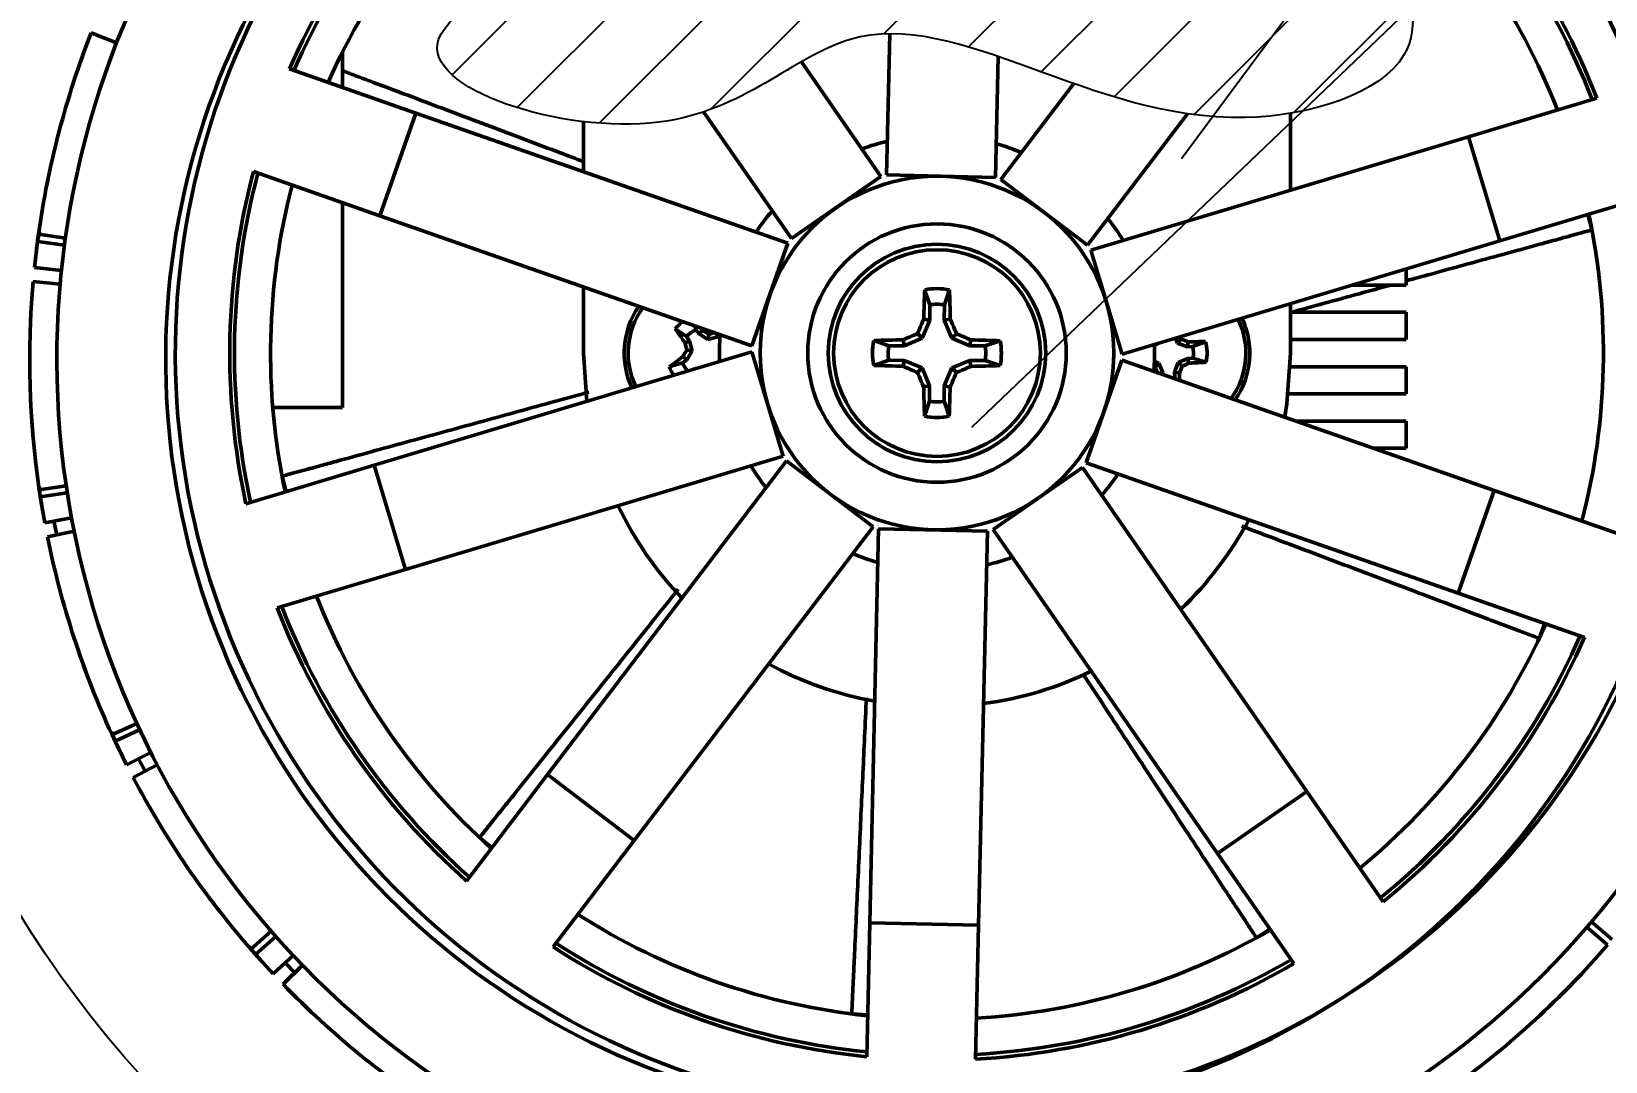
# Model space of a CAD drawing. Header units: inches. Extents: x -1846 to 3013, y 0 to 1997.
# Drawn here: x 2627.17 to 2656.1, y 474.05 to 492.98 of the extents above; entities that cross this region are included whole.
import ezdxf

# ---------------------------------------------------------------- set-up
doc = ezdxf.new("R2010")
doc.units = ezdxf.units.IN
doc.layers.add('Basic', color=7, linetype='Continuous', lineweight=50)
doc.layers.add('Thin', color=3, linetype='Continuous', lineweight=25)
doc.styles.get("Standard").update_dxf_attribs({"font": '', "height": 4})
doc.styles.get('Standard').set_extended_font_data('TCVN 7284', italic=True)
doc.dimstyles.new('TCVN 7284', dxfattribs={"dimscale": 2, "dimtxt": 4, "dimasz": 2.5, "dimexe": 1.25, "dimexo": 0.625, "dimtad": 1, "dimtoh": 1, "dimdec": 0, "dimlfac": 0.66, "dimtxsty": 'Standard', "dimcen": 2.5, "dimclrd": 7, "dimclre": 7, "dimclrt": 7, "dimadec": 0, "dimazin": 0, "dimtfac": 1, "dimtdec": 0, "dimtofl": 0, "dimtmove": 0, "dimatfit": 3, "dimfxl": 1, "dimlwd": 25, "dimlwe": 25, "dimarcsym": 0})

# ---------------------------------------------------------------- blocks, each defined once
blk = doc.blocks.new('*D9')
at = {"layer": 'Basic', "color": 7, "linetype": 'Continuous', "lineweight": 25, "transparency": 16777216}
for p, q in [((2670.062, 494.32), (2670.062, 447.908)), ((2535.062, 481.82), (2535.062, 447.908)), ((2540.062, 450.408), (2665.062, 450.408))]:
    blk.add_line(p, q, dxfattribs=at)
at = {"layer": 'Basic', "color": 7, "transparency": 16777216}
for points in [[(2540.062, 451.241), (2540.062, 449.575), (2535.062, 450.408)], [(2665.062, 451.241), (2665.062, 449.575), (2670.062, 450.408)]]:
    blk.add_solid(points, dxfattribs=at)
at = {"layer": 'Defpoints', "color": 0, "transparency": 16777216}
for p in [(2670.062, 495.57), (2535.062, 483.07), (2670.062, 450.408)]:
    blk.add_point(p, dxfattribs=at)
at = {"layer": 'Basic', "color": 7, "transparency": 16777216, "insert": (2602.562, 453.658), "char_height": 4, "attachment_point": 5}
blk.add_mtext('89', dxfattribs=at)
blk = doc.blocks.new('*D10')
at = {"layer": 'Defpoints', "color": 0, "transparency": 16777216}
for p in [(2660.236, 486.878), (2561.562, 480.145), (2660.236, 461.503)]:
    blk.add_point(p, dxfattribs=at)
at = {"layer": 'Thin', "color": 7, "linetype": 'Continuous', "lineweight": 25, "transparency": 16777216}
for p, q in [((2660.236, 485.628), (2660.236, 459.003)), ((2561.562, 478.895), (2561.562, 459.003)), ((2566.562, 461.503), (2655.236, 461.503))]:
    blk.add_line(p, q, dxfattribs=at)
at = {"layer": 'Thin', "color": 7, "transparency": 16777216}
for points in [[(2566.562, 462.336), (2566.562, 460.669), (2561.562, 461.503)], [(2655.236, 462.336), (2655.236, 460.669), (2660.236, 461.503)]]:
    blk.add_solid(points, dxfattribs=at)
at = {"layer": 'Thin', "color": 7, "transparency": 16777216, "insert": (2610.899, 464.753), "char_height": 4, "attachment_point": 5}
blk.add_mtext('65', dxfattribs=at)

msp = doc.modelspace()

# ---------------------------------------------------------------- hatches: boundary and pattern name
at = {"layer": 'Thin'}
h = msp.add_hatch(dxfattribs=at)
h.set_pattern_fill('ANSI31', color=256, scale=0.4)
h.set_pattern_definition([(45, (2467.9066, 185.1002), (-0.8980256, 0.8980256), [])])
edge = h.paths.add_edge_path()
edge.add_spline(control_points=[(2641.319, 492.424), (2641.621, 492.597), (2642.142, 492.865), (2642.695, 492.937), (2642.943, 492.939)], knot_values=[18.870424, 18.870424, 18.870424, 18.870424, 19.991104, 20.871661, 20.871661, 20.871661, 20.871661], degree=3, periodic=0)
edge.add_spline(control_points=[(2642.943, 492.939), (2643.569, 492.945), (2644.233, 492.763), (2644.935, 492.522)], knot_values=[20.871661, 20.871661, 20.871661, 20.871661, 23.084852, 23.084852, 23.084852, 23.084852], degree=3, periodic=0)
edge.add_spline(control_points=[(2644.935, 492.522), (2645.383, 492.368), (2645.847, 492.191), (2646.326, 492.023)], knot_values=[23.084852, 23.084852, 23.084852, 23.084852, 24.497908, 24.497908, 24.497908, 24.497908], degree=3, periodic=0)
edge.add_spline(control_points=[(2646.326, 492.023), (2646.993, 491.789), (2647.69, 491.574), (2648.418, 491.468)], knot_values=[24.497908, 24.497908, 24.497908, 24.497908, 26.461089, 26.461089, 26.461089, 26.461089], degree=3, periodic=0)
edge.add_spline(control_points=[(2648.418, 491.468), (2648.763, 491.418), (2649.389, 491.372), (2650.036, 491.433), (2650.312, 491.479)], knot_values=[26.461089, 26.461089, 26.461089, 26.461089, 27.39269, 28.113804, 28.113804, 28.113804, 28.113804], degree=3, periodic=0)
edge.add_spline(control_points=[(2650.312, 491.479), (2651.233, 491.633), (2653.216, 492.509), (2652.306, 494.363), (2651.919, 495.57)], knot_values=[28.113804, 28.113804, 28.113804, 28.113804, 30.529359, 33.818988, 33.818988, 33.818988, 33.818988], degree=3, periodic=0)
edge.add_line((2651.919, 495.57), (2650.312, 495.57))
edge.add_line((2650.312, 495.57), (2650.312, 496.32))
edge.add_line((2650.312, 496.32), (2649.812, 496.32))
edge.add_line((2649.812, 496.32), (2649.812, 496.07))
edge.add_line((2649.812, 496.07), (2649.087, 496.07))
edge.add_arc((2649.087, 495.845), 0.225, 0, 90, ccw=False)
edge.add_line((2649.312, 495.845), (2649.312, 495.54))
edge.add_arc((2649.087, 495.54), 0.225, -47.5073, 0, ccw=False)
edge.add_arc((2647.812, 496.932), 2.112, 289.825, 312.4927, ccw=False)
edge.add_line((2648.528, 494.945), (2648.503, 494.945))
edge.add_arc((2647.812, 496.948), 2.119, 280.1662, 289.027, ccw=False)
edge.add_arc((2647.937, 496.636), 1.791, 273.964, 277.9842, ccw=False)
edge.add_arc((2648.119, 495.2), 0.355, 251.7311, 260.5485, ccw=False)
edge.add_line((2648.008, 494.862), (2648.001, 494.945))
edge.add_line((2648.001, 494.945), (2647.623, 494.945))
edge.add_line((2647.623, 494.945), (2647.615, 494.862))
edge.add_arc((2647.504, 495.2), 0.355, 279.4515, 288.2689, ccw=False)
edge.add_arc((2647.686, 496.636), 1.791, 262.0158, 266.036, ccw=False)
edge.add_arc((2647.811, 496.948), 2.119, 250.973, 259.8338, ccw=False)
edge.add_line((2647.121, 494.945), (2647.095, 494.945))
edge.add_arc((2647.812, 496.932), 2.112, 227.5073, 250.175, ccw=False)
edge.add_arc((2646.537, 495.54), 0.225, 180, 227.5073, ccw=False)
edge.add_line((2646.312, 495.54), (2646.312, 495.845))
edge.add_arc((2646.537, 495.845), 0.225, 90, 180, ccw=False)
edge.add_line((2646.537, 496.07), (2645.812, 496.07))
edge.add_line((2645.812, 496.07), (2645.812, 496.32))
edge.add_line((2645.812, 496.32), (2645.02, 496.32))
edge.add_line((2645.02, 496.32), (2641.812, 496.32))
edge.add_line((2641.812, 496.32), (2641.812, 496.07))
edge.add_line((2641.812, 496.07), (2641.087, 496.07))
edge.add_arc((2641.087, 495.845), 0.225, 0, 90, ccw=False)
edge.add_line((2641.312, 495.845), (2641.312, 495.54))
edge.add_arc((2641.087, 495.54), 0.225, -47.5073, 0, ccw=False)
edge.add_arc((2639.812, 496.932), 2.112, 289.825, 312.4927, ccw=False)
edge.add_line((2640.528, 494.945), (2640.503, 494.945))
edge.add_arc((2639.812, 496.948), 2.119, 280.1662, 289.027, ccw=False)
edge.add_arc((2639.937, 496.636), 1.791, 273.964, 277.9842, ccw=False)
edge.add_arc((2640.119, 495.2), 0.355, 251.7311, 260.5485, ccw=False)
edge.add_line((2640.008, 494.862), (2640.001, 494.945))
edge.add_line((2640.001, 494.945), (2639.623, 494.945))
edge.add_line((2639.623, 494.945), (2639.615, 494.862))
edge.add_arc((2639.504, 495.2), 0.355, 279.4515, 288.2689, ccw=False)
edge.add_arc((2639.686, 496.636), 1.791, 262.0158, 266.036, ccw=False)
edge.add_arc((2639.811, 496.948), 2.119, 250.973, 259.8338, ccw=False)
edge.add_line((2639.121, 494.945), (2639.095, 494.945))
edge.add_arc((2639.812, 496.932), 2.112, 227.5073, 250.175, ccw=False)
edge.add_arc((2638.537, 495.54), 0.225, 180, 227.5073, ccw=False)
edge.add_line((2638.312, 495.54), (2638.312, 495.845))
edge.add_arc((2638.537, 495.845), 0.225, 90, 180, ccw=False)
edge.add_line((2638.537, 496.07), (2637.812, 496.07))
edge.add_line((2637.812, 496.07), (2637.812, 496.32))
edge.add_line((2637.812, 496.32), (2637.312, 496.32))
edge.add_line((2637.312, 496.32), (2637.312, 495.57))
edge.add_line((2637.312, 495.57), (2636.638, 495.57))
edge.add_spline(control_points=[(2636.638, 495.57), (2636.694, 495.262), (2636.593, 494.212), (2633.274, 492.656), (2635.84, 491.501), (2637.312, 491.325)], knot_values=[8.188347, 8.188347, 8.188347, 8.188347, 9.215142, 11.837671, 15.104655, 15.104655, 15.104655, 15.104655], degree=3, periodic=0)
edge.add_spline(control_points=[(2637.312, 491.325), (2637.786, 491.269), (2638.596, 491.255), (2639.267, 491.419), (2639.523, 491.505)], knot_values=[15.104655, 15.104655, 15.104655, 15.104655, 16.156613, 16.884742, 16.884742, 16.884742, 16.884742], degree=3, periodic=0)
edge.add_spline(control_points=[(2639.523, 491.505), (2640.222, 491.74), (2640.785, 492.118), (2641.319, 492.424)], knot_values=[16.884742, 16.884742, 16.884742, 16.884742, 18.870424, 18.870424, 18.870424, 18.870424], degree=3, periodic=0)

# ---------------------------------------------------------------- linework, layer by layer
at = {"layer": 'Basic'}
for p, q in [((2628.73, 492.774), (2628.264, 492.956)), ((2642.943, 492.939), (2642.885, 490.344)), ((2632.882, 492.603), (2632.882, 491.954)), ((2644.935, 492.522), (2644.885, 490.299)), ((2631.908, 492.295), (2634.231, 491.482)), ((2641.319, 492.424), (2642.781, 490.313)), ((2646.326, 492.023), (2644.987, 490.263)), ((2655.938, 491.754), (2653.581, 491.047)), ((2634.231, 491.482), (2633.571, 489.594)), ((2634.231, 491.482), (2641.072, 489.088)), ((2637.312, 490.404), (2637.312, 491.325)), ((2639.523, 491.505), (2641.137, 489.174)), ((2648.418, 491.468), (2646.578, 489.052)), ((2650.312, 490.065), (2650.312, 491.479)), ((2653.581, 491.047), (2646.64, 488.963)), ((2654.156, 489.131), (2653.581, 491.047)), ((2631.247, 490.408), (2633.571, 489.594)), ((2642.781, 490.313), (2641.137, 489.174)), ((2644.885, 490.299), (2642.885, 490.344)), ((2646.578, 489.052), (2644.987, 490.263)), ((2656.513, 489.839), (2654.156, 489.131)), ((2632.882, 489.835), (2632.882, 486.07)), ((2633.571, 489.594), (2640.411, 487.2)), ((2655.773, 489.617), (2655.851, 489.334)), ((2627.277, 489.12), (2627.317, 489.304)), ((2627.221, 488.641), (2627.277, 489.12)), ((2627.773, 489.054), (2627.277, 489.12)), ((2627.791, 489.183), (2627.295, 489.253)), ((2641.072, 489.088), (2640.411, 487.2)), ((2654.156, 489.131), (2647.215, 487.047)), ((2647.215, 487.047), (2646.64, 488.963)), ((2627.718, 488.59), (2627.221, 488.641)), ((2652.437, 488.615), (2652.437, 488.32)), ((2627.695, 488.339), (2627.197, 488.383)), ((2637.312, 487.07), (2637.312, 488.285)), ((2643.678, 487.957), (2643.585, 488.232)), ((2643.948, 487.956), (2644.042, 488.231)), ((2651.453, 488.32), (2652.437, 488.32)), ((2643.678, 487.957), (2643.678, 487.672)), ((2643.947, 487.672), (2643.948, 487.956)), ((2650.312, 487.07), (2650.312, 487.977)), ((2652.437, 487.82), (2650.312, 487.82)), ((2652.437, 487.82), (2652.437, 487.32)), ((2639.381, 487.499), (2639.359, 487.568)), ((2643.678, 487.672), (2643.541, 487.342)), ((2643.678, 487.672), (2643.569, 487.694)), ((2643.947, 487.672), (2644.056, 487.693)), ((2644.084, 487.341), (2643.947, 487.672)), ((2639.208, 487.372), (2639.001, 487.516)), ((2639.265, 487.295), (2639.182, 487.256)), ((2639.208, 487.372), (2639.265, 487.295)), ((2639.265, 487.295), (2639.31, 487.109)), ((2639.438, 487.421), (2639.381, 487.499)), ((2639.438, 487.421), (2639.499, 487.488)), ((2639.601, 487.321), (2639.438, 487.421)), ((2639.601, 487.321), (2639.616, 487.418)), ((2639.786, 487.366), (2639.601, 487.321)), ((2639.786, 487.366), (2639.757, 487.429)), ((2639.825, 487.395), (2639.786, 487.366)), ((2642.925, 487.206), (2642.65, 487.3)), ((2643.21, 487.206), (2643.188, 487.314)), ((2643.541, 487.342), (2643.21, 487.206)), ((2643.541, 487.342), (2643.455, 487.427)), ((2644.084, 487.341), (2644.169, 487.426)), ((2644.414, 487.203), (2644.084, 487.341)), ((2644.414, 487.203), (2644.436, 487.312)), ((2644.699, 487.203), (2644.974, 487.296)), ((2647.876, 487.244), (2647.809, 487.214)), ((2647.876, 487.244), (2647.875, 487.246)), ((2647.877, 487.246), (2647.876, 487.244)), ((2648.236, 487.255), (2648.197, 487.342)), ((2648.236, 487.255), (2648.303, 487.326)), ((2648.415, 487.187), (2648.236, 487.255)), ((2648.415, 487.187), (2648.43, 487.277)), ((2648.511, 487.19), (2648.747, 487.279)), ((2650.312, 487.32), (2652.437, 487.32)), ((2633.468, 485.008), (2640.409, 487.092)), ((2637.312, 487.07), (2637.373, 486.181)), ((2639.211, 486.946), (2639.133, 486.889)), ((2639.211, 486.946), (2639.144, 487.008)), ((2639.31, 487.109), (2639.211, 486.946)), ((2639.31, 487.109), (2639.213, 487.124)), ((2640.409, 487.092), (2640.984, 485.177)), ((2643.21, 487.206), (2642.925, 487.206)), ((2644.699, 487.203), (2644.414, 487.203)), ((2648.247, 486.895), (2648.421, 486.973)), ((2648.511, 487.19), (2648.415, 487.187)), ((2648.421, 486.973), (2648.517, 486.976)), ((2648.421, 486.973), (2648.442, 486.885)), ((2648.517, 486.976), (2648.758, 486.901)), ((2639.133, 486.889), (2638.892, 486.815)), ((2639.331, 486.769), (2639.337, 486.773)), ((2639.337, 486.773), (2639.382, 486.784)), ((2639.337, 486.773), (2639.338, 486.771)), ((2642.925, 486.937), (2642.649, 486.843)), ((2642.925, 486.937), (2643.209, 486.936)), ((2643.209, 486.936), (2643.188, 486.828)), ((2643.209, 486.936), (2643.54, 486.799)), ((2643.54, 486.799), (2643.454, 486.713)), ((2643.54, 486.799), (2643.676, 486.468)), ((2643.945, 486.467), (2644.083, 486.798)), ((2644.083, 486.798), (2644.413, 486.934)), ((2644.083, 486.798), (2644.168, 486.712)), ((2644.413, 486.934), (2644.435, 486.825)), ((2644.413, 486.934), (2644.698, 486.933)), ((2644.698, 486.933), (2644.973, 486.839)), ((2646.552, 485.051), (2647.212, 486.939)), ((2654.053, 484.545), (2647.212, 486.939)), ((2647.809, 486.914), (2647.887, 486.884)), ((2647.887, 486.884), (2647.82, 486.813)), ((2647.887, 486.884), (2647.965, 486.71)), ((2647.965, 486.71), (2647.906, 486.696)), ((2647.965, 486.71), (2647.966, 486.675)), ((2648.179, 486.717), (2648.247, 486.895)), ((2648.179, 486.717), (2648.269, 486.702)), ((2648.182, 486.62), (2648.179, 486.717)), ((2648.247, 486.895), (2648.318, 486.828)), ((2652.437, 486.82), (2650.307, 486.82)), ((2652.437, 486.82), (2652.437, 486.32)), ((2643.676, 486.468), (2643.567, 486.447)), ((2643.676, 486.468), (2643.675, 486.183)), ((2643.945, 486.467), (2644.054, 486.446)), ((2643.945, 486.183), (2643.945, 486.467)), ((2648.182, 486.62), (2648.191, 486.596)), ((2643.675, 486.183), (2643.581, 485.908)), ((2643.945, 486.183), (2644.038, 485.908)), ((2650.268, 486.32), (2652.437, 486.32)), ((2631.603, 486.07), (2632.882, 486.07)), ((2652.437, 485.82), (2650.41, 485.82)), ((2652.437, 485.82), (2652.437, 485.32)), ((2651.839, 485.32), (2652.437, 485.32)), ((2631.11, 484.301), (2633.468, 485.008)), ((2633.468, 485.008), (2634.043, 483.093)), ((2634.043, 483.093), (2640.984, 485.177)), ((2636.655, 479.322), (2641.045, 485.088)), ((2641.045, 485.088), (2642.637, 483.876)), ((2644.842, 483.826), (2646.486, 484.965)), ((2650.613, 479.008), (2646.486, 484.965)), ((2653.392, 482.657), (2646.552, 485.051)), ((2631.85, 484.523), (2631.773, 484.806)), ((2627.805, 484.629), (2627.31, 484.556)), ((2627.33, 484.424), (2627.316, 484.612)), ((2627.824, 484.501), (2627.33, 484.424)), ((2627.411, 483.949), (2627.33, 484.424)), ((2653.392, 482.657), (2654.053, 484.545)), ((2656.376, 483.732), (2654.053, 484.545)), ((2627.903, 484.04), (2627.411, 483.949)), ((2627.95, 483.793), (2627.46, 483.694)), ((2627.581, 483.98), (2627.634, 483.729)), ((2638.246, 478.11), (2642.637, 483.876)), ((2642.576, 476.595), (2642.739, 483.84)), ((2642.739, 483.84), (2644.738, 483.795)), ((2644.575, 476.55), (2644.738, 483.795)), ((2648.969, 477.869), (2644.842, 483.826)), ((2631.685, 482.385), (2634.043, 483.093)), ((2655.715, 481.844), (2653.392, 482.657)), ((2654.986, 482.1), (2654.882, 481.825)), ((2628.172, 481.198), (2628.121, 481.336)), ((2628.704, 479.933), (2628.638, 480.109)), ((2629.101, 480.263), (2628.647, 480.054)), ((2629.156, 480.146), (2628.704, 479.933)), ((2628.915, 479.5), (2628.704, 479.933)), ((2629.361, 479.726), (2628.915, 479.5)), ((2629.477, 479.502), (2629.034, 479.269)), ((2629.135, 479.611), (2629.256, 479.385)), ((2635.163, 477.364), (2636.655, 479.322)), ((2636.655, 479.322), (2638.246, 478.11)), ((2648.969, 477.869), (2650.613, 479.008)), ((2652.014, 476.984), (2650.613, 479.008)), ((2635.632, 477.978), (2635.403, 478.162)), ((2636.755, 476.152), (2638.246, 478.11)), ((2650.37, 475.845), (2648.969, 477.869)), ((2630.42, 477.075), (2630.333, 477.193)), ((2642.52, 474.134), (2642.576, 476.595)), ((2642.576, 476.595), (2644.575, 476.55)), ((2644.52, 474.089), (2644.575, 476.55)), ((2655.844, 476.614), (2656.225, 476.291)), ((2631.576, 476.44), (2631.199, 476.111)), ((2631.661, 476.342), (2631.287, 476.011)), ((2649.93, 476.481), (2649.685, 476.32)), ((2655.759, 476.516), (2656.138, 476.189)), ((2631.287, 476.011), (2631.174, 476.161)), ((2631.612, 475.655), (2631.287, 476.011)), ((2631.976, 475.997), (2631.612, 475.655)), ((2632.15, 475.815), (2631.791, 475.467)), ((2631.831, 475.861), (2632.009, 475.678)), ((2642.538, 474.907), (2642.244, 474.92))]:
    msp.add_line(p, q, dxfattribs=at)
at = {"layer": 'Basic', "flags": 128}
for points in [[(2639.499, 487.488), (2639.475, 487.52), (2639.467, 487.531)], [(2650.204, 485.892), (2650.245, 486.145), (2650.312, 487.07)], [(2648.146, 486.612), (2648.156, 486.614), (2648.182, 486.62)]]:
    msp.add_lwpolyline(points, dxfattribs=at)
at = {"layer": 'Basic'}
for radius in [3.25, 2.375, 2, 1.9]:
    msp.add_circle((2643.812, 487.07), radius, dxfattribs=at)
for centre, radius, start, end in [((2643.635, 486.956), 16, 122.9063, 57.4876), ((2643.812, 487.07), 14, 127.6576, 55.6347), ((2643.635, 486.956), 14, 126.7891, 54.9541), ((2643.812, 487.07), 13, 129.1225, 156.2991), ((2643.812, 487.07), 12.913, 129.1525, 156.2691), ((2643.812, 487.07), 12.25, 129.3932, 156.0284), ((2643.812, 487.07), 12.913, 21.1525, 48.2691), ((2643.812, 487.07), 13, 21.1225, 48.2991), ((2643.812, 487.07), 12.25, 21.3932, 48.0284), ((2643.635, 486.956), 16.5, 158.6745, 171.9972), ((2643.812, 487.07), 4, 103.1883, 110.2333), ((2643.812, 487.07), 4, 67.1883, 74.2333), ((2643.812, 487.07), 13, 165.1225, 192.2991), ((2643.812, 487.07), 12.913, 165.1525, 192.2691), ((2643.812, 487.07), 12.25, 165.3932, 192.0284), ((2643.812, 487.07), 4, 139.1883, 146.2333), ((2643.812, 487.07), 12.25, 345.3932, 12.0284), ((2643.812, 487.07), 4, 31.1883, 38.2333), ((2643.635, 486.956), 16.5, 171.9972, 173.0206), ((2643.635, 486.956), 16.5, 175.0382, 188.3609), ((2673.015, 487.097), 29.451, 177.7914, 178.8386), ((2643.812, 487.07), 1.184, 78.7726, 101.0221), ((2614.609, 487.202), 29.451, 0.9561, 2.0032), ((2639.562, 487.07), 1.5, 145.089, 205.2238), ((2639.562, 487.07), 1.427, 144.2676, 205.6628), ((2643.812, 487.07), 0.897, 81.2583, 98.5364), ((2639.562, 487.07), 0.716, 126.3924, 141.4404), ((2674.113, 474.459), 33.288, 156.5731, 157.0721), ((2613.465, 474.568), 33.288, 22.7226, 23.2216), ((2648.062, 487.07), 1.427, 324.2676, 25.6628), ((2648.062, 487.07), 1.5, 325.089, 25.2238), ((2657.089, 499.911), 21.927, 214.4217, 215.2498), ((2662.414, 492.618), 23.843, 192.9949, 193.3211), ((2639.562, 487.07), 0.465, 112.8409, 139.441), ((2627.322, 466.989), 23.843, 58.9607, 59.287), ((2645.109, 464.217), 23.843, 102.9949, 103.3211), ((2643.812, 487.07), 4, 175.1883, 182.2333), ((2643.812, 487.07), 1.184, 168.7726, 191.0221), ((2643.68, 457.867), 29.451, 90.9561, 92.0032), ((2656.313, 456.723), 33.288, 112.7226, 113.2216), ((2631.201, 456.768), 33.288, 66.5731, 67.0721), ((2643.839, 457.867), 29.451, 87.7914, 88.8386), ((2643.812, 487.07), 1.184, 348.7726, 11.0221), ((2626.49, 477.371), 23.978, 24.5323, 24.6427), ((2639.717, 465.083), 23.843, 68.566, 68.8923), ((2648.744, 465.353), 21.927, 89.9929, 90.8209), ((2648.062, 487.07), 0.716, 346.4126, 17.0116), ((2652.349, 469.503), 21.927, 127.0321, 127.8601), ((2659.642, 474.83), 23.843, 148.9607, 149.287), ((2643.812, 487.07), 0.897, 171.2583, 188.5364), ((2643.812, 487.07), 0.897, 351.2583, 8.5364), ((2643.812, 487.07), 4, 355.1883, 2.2333), ((2648.062, 487.07), 0.465, 348.412, 15.0121), ((2639.562, 487.07), 0.716, 200.8414, 214.7658), ((2639.562, 487.07), 0.465, 202.8409, 225.2144), ((2643.784, 516.273), 29.451, 267.7914, 268.8386), ((2656.422, 517.371), 33.288, 246.5731, 247.0721), ((2674.158, 499.572), 33.288, 202.7226, 203.2216), ((2613.51, 499.68), 33.288, 336.5731, 337.0721), ((2631.31, 517.416), 33.288, 292.7226, 293.2216), ((2643.943, 516.273), 29.451, 270.9561, 272.0032), ((2669.51, 496.713), 23.843, 204.5319, 204.8581), ((2626.075, 495.414), 23.843, 338.566, 338.8923), ((2625.628, 486.38), 22.643, 0.4784, 0.8146), ((2638.419, 508.518), 23.843, 294.5319, 294.8581), ((2647.446, 508.789), 21.927, 272.6032, 273.4313), ((2673.015, 486.938), 29.451, 180.9561, 182.0032), ((2614.608, 487.043), 29.451, 357.7914, 358.8386), ((2643.812, 487.07), 0.897, 261.2583, 278.5364), ((2643.812, 487.07), 1.184, 258.7726, 281.0221), ((2643.812, 487.07), 4, 211.1883, 218.2333), ((2643.812, 487.07), 4, 319.1883, 326.2333), ((2643.635, 486.956), 16.5, 188.3609, 189.3843), ((2643.812, 487.07), 6.5, 205.5607, 223.8609), ((2643.812, 487.07), 6.5, 313.5607, 331.8609), ((2643.635, 486.956), 16.5, 191.4018, 204.7245), ((2643.812, 487.07), 4, 247.1883, 254.2333), ((2643.812, 487.07), 4, 283.1883, 290.2333), ((2643.812, 487.07), 13, 201.1225, 228.2991), ((2643.812, 487.07), 12.913, 201.1525, 228.2691), ((2643.812, 487.07), 12.25, 201.3932, 228.0284), ((2643.812, 487.07), 12.25, 309.3932, 336.0284), ((2643.812, 487.07), 12.913, 309.1525, 336.2691), ((2643.812, 487.07), 13, 309.1225, 336.2991), ((2643.812, 487.07), 6.5, 241.5607, 259.8609), ((2643.812, 487.07), 6.5, 277.5607, 295.8609), ((2643.635, 486.956), 16.5, 204.7245, 205.7479), ((2643.635, 486.956), 16.5, 207.7654, 221.0881), ((2643.812, 487.07), 12.25, 237.3932, 264.0284), ((2643.812, 487.07), 12.25, 273.3932, 300.0284), ((2643.635, 486.956), 16.5, 221.0881, 222.1115), ((2643.812, 487.07), 13, 237.1225, 264.2991), ((2643.812, 487.07), 12.913, 237.1525, 264.2691), ((2643.635, 486.956), 16.5, 305.9473, 319.2699), ((2643.812, 487.07), 13, 273.1225, 300.2991), ((2643.812, 487.07), 12.913, 273.1525, 300.2691), ((2643.635, 486.956), 16.5, 224.1291, 237.4518)]:
    msp.add_arc(centre, radius, start, end, dxfattribs=at)
for points, knots in [([(2632.882, 492.261), (2632.885, 492.261), (2632.898, 492.256), (2632.928, 492.244), (2632.974, 492.227), (2633.023, 492.208), (2633.069, 492.191), (2633.168, 492.154), (2633.284, 492.11), (2633.451, 492.047), (2633.776, 491.924), (2634.294, 491.729), (2634.956, 491.479), (2635.609, 491.233), (2636.252, 490.99), (2636.821, 490.776), (2637.171, 490.644), (2637.312, 490.591)], [0, 0, 0, 0, 0.002147, 0.012582, 0.022381, 0.031471, 0.041162, 0.052138, 0.104696, 0.162906, 0.242736, 0.38817, 0.51771, 0.650473, 0.782327, 0.912601, 1, 1, 1, 1]), ([(2627.437, 490.102), (2627.439, 490.109), (2627.441, 490.123), (2627.464, 490.238), (2627.489, 490.359), (2627.51, 490.453), (2627.514, 490.472)], [0, 0, 0, 0, 0.304092, 0.60952, 0.917222, 1, 1, 1, 1]), ([(2655.851, 489.334), (2655.82, 489.325), (2655.78, 489.314), (2655.703, 489.293), (2655.659, 489.281), (2655.611, 489.268), (2655.56, 489.254), (2655.513, 489.241), (2655.411, 489.213), (2655.292, 489.18), (2655.119, 489.133), (2654.784, 489.041), (2654.25, 488.895), (2653.568, 488.708), (2652.964, 488.542), (2652.589, 488.439), (2652.437, 488.398)], [0, 0, 0, 0, 0.061295, 0.077572, 0.090595, 0.102824, 0.114169, 0.126264, 0.139962, 0.205555, 0.278202, 0.37783, 0.559334, 0.721002, 0.886693, 1, 1, 1, 1]), ([(2652.153, 488.32), (2651.96, 488.267), (2651.551, 488.155), (2650.931, 487.985), (2650.517, 487.871), (2650.312, 487.815)], [0, 0, 0, 0, 0.309573, 0.657454, 1, 1, 1, 1]), ([(2631.773, 484.806), (2631.804, 484.814), (2631.843, 484.825), (2631.92, 484.846), (2631.965, 484.859), (2632.013, 484.872), (2632.063, 484.886), (2632.111, 484.899), (2632.212, 484.926), (2632.332, 484.959), (2632.504, 485.007), (2632.839, 485.098), (2633.373, 485.245), (2634.055, 485.432), (2634.729, 485.616), (2635.392, 485.798), (2636.047, 485.978), (2636.727, 486.164), (2637.175, 486.287), (2637.413, 486.352)], [0, 0, 0, 0, 0.039286, 0.049718, 0.058065, 0.065903, 0.073174, 0.080926, 0.089705, 0.131745, 0.178307, 0.242162, 0.358492, 0.46211, 0.568305, 0.673773, 0.777977, 0.881417, 1, 1, 1, 1]), ([(2627.207, 485.411), (2627.206, 485.418), (2627.205, 485.432), (2627.195, 485.549), (2627.184, 485.672), (2627.178, 485.768), (2627.176, 485.788)], [0, 0, 0, 0, 0.304092, 0.60952, 0.917222, 1, 1, 1, 1]), ([(2654.882, 481.825), (2654.852, 481.836), (2654.814, 481.851), (2654.739, 481.879), (2654.696, 481.895), (2654.649, 481.913), (2654.6, 481.931), (2654.554, 481.949), (2654.456, 481.986), (2654.34, 482.029), (2654.172, 482.093), (2653.847, 482.215), (2653.329, 482.411), (2652.667, 482.66), (2652.014, 482.907), (2651.371, 483.149), (2650.735, 483.389), (2650.077, 483.637), (2649.645, 483.8), (2649.415, 483.887)], [0, 0, 0, 0, 0.039322, 0.049764, 0.058119, 0.065964, 0.073242, 0.081001, 0.089789, 0.131868, 0.178473, 0.242387, 0.358826, 0.46254, 0.568834, 0.674401, 0.778702, 0.882238, 1, 1, 1, 1]), ([(2635.403, 478.162), (2635.423, 478.187), (2635.448, 478.219), (2635.498, 478.282), (2635.527, 478.317), (2635.558, 478.356), (2635.591, 478.397), (2635.622, 478.436), (2635.687, 478.518), (2635.765, 478.615), (2635.877, 478.754), (2636.094, 479.026), (2636.439, 479.458), (2636.881, 480.01), (2637.318, 480.555), (2637.747, 481.092), (2638.172, 481.622), (2638.612, 482.173), (2638.902, 482.535), (2639.056, 482.728)], [0, 0, 0, 0, 0.0392939, 0.0497285, 0.0580772, 0.0659167, 0.0731896, 0.0809432, 0.0897246, 0.1317738, 0.1783452, 0.2422137, 0.3585693, 0.4622089, 0.5684273, 0.6739178, 0.7781446, 0.8816065, 1, 1, 1, 1]), ([(2628.308, 480.845), (2628.305, 480.852), (2628.3, 480.865), (2628.257, 480.975), (2628.212, 481.09), (2628.179, 481.18), (2628.172, 481.199)], [0, 0, 0, 0, 0.304092, 0.60952, 0.917222, 1, 1, 1, 1]), ([(2649.685, 476.32), (2649.667, 476.346), (2649.645, 476.38), (2649.601, 476.447), (2649.576, 476.486), (2649.548, 476.527), (2649.519, 476.571), (2649.492, 476.612), (2649.435, 476.7), (2649.366, 476.804), (2649.268, 476.953), (2649.077, 477.244), (2648.773, 477.706), (2648.384, 478.297), (2648.001, 478.88), (2647.623, 479.455), (2647.249, 480.023), (2646.87, 480.6), (2646.622, 480.976), (2646.493, 481.172)], [0, 0, 0, 0, 0.0395421, 0.0500425, 0.0584439, 0.0663329, 0.0736517, 0.0814543, 0.0902911, 0.1326059, 0.1794714, 0.2437432, 0.3608334, 0.4651275, 0.5720166, 0.6781733, 0.7830582, 0.8871734, 1, 1, 1, 1]), ([(2642.244, 474.92), (2642.246, 474.953), (2642.248, 474.993), (2642.252, 475.073), (2642.254, 475.119), (2642.256, 475.169), (2642.258, 475.221), (2642.261, 475.271), (2642.266, 475.375), (2642.271, 475.5), (2642.28, 475.678), (2642.296, 476.025), (2642.322, 476.578), (2642.355, 477.285), (2642.387, 477.982), (2642.419, 478.669), (2642.451, 479.348), (2642.483, 480.042), (2642.504, 480.495), (2642.515, 480.732)], [0, 0, 0, 0, 0.039478, 0.049961, 0.058349, 0.066225, 0.073532, 0.081322, 0.090144, 0.13239, 0.179179, 0.243347, 0.360246, 0.464371, 0.571086, 0.67707, 0.781784, 0.88573, 1, 1, 1, 1]), ([(2630.65, 476.775), (2630.646, 476.78), (2630.637, 476.792), (2630.565, 476.884), (2630.489, 476.982), (2630.432, 477.059), (2630.42, 477.075)], [0, 0, 0, 0, 0.3040915, 0.6095198, 0.9172221, 1, 1, 1, 1]), ([(2655.56, 475.552), (2655.555, 475.547), (2655.545, 475.536), (2655.463, 475.452), (2655.377, 475.363), (2655.309, 475.296), (2655.295, 475.282)], [0, 0, 0, 0, 0.304092, 0.60952, 0.917222, 1, 1, 1, 1])]:
    msp.add_open_spline(points, degree=3, knots=knots, dxfattribs=at)
at = {"layer": 'Thin'}
for p, q in [((2683.606, 538.25), (2648.306, 490.642)), ((2644.45, 485.706), (2683.606, 523.129))]:
    msp.add_line(p, q, dxfattribs=at)
msp.add_circle((2643.812, 487.07), 19.764, dxfattribs=at)
msp.add_spline([(2636.982, 503.055), (2634.842, 499.158), (2636.507, 494.689), (2634.652, 492.835), (2638.695, 491.314), (2642.214, 492.835), (2649.476, 491.4), (2652.394, 492.55), (2651.585, 497.161), (2652.552, 502.148), (2643.546, 502.148), (2639.646, 503.863), (2636.982, 503.055)], degree=3, dxfattribs=at)

# ---------------------------------------------------------------- dimensions: what is measured, and where the dimension line sits
at = {"layer": 'Basic'}
dim = msp.add_linear_dim(base=(2670.062, 450.408), p1=(2535.062, 483.07), p2=(2670.062, 495.57), dimstyle='TCVN 7284', dxfattribs=at)
dim.commit()
dim.dimension.update_dxf_attribs({"geometry": '*D9', "text_midpoint": (2602.562, 450.408), "dimtype": 160})
at = {"layer": 'Thin', "color": 0}
dim = msp.add_linear_dim(base=(2660.236, 461.503), p1=(2561.562, 480.145), p2=(2660.236, 486.878), dimstyle='TCVN 7284', dxfattribs=at)
dim.commit()
dim.dimension.update_dxf_attribs({"geometry": '*D10', "text_midpoint": (2610.899, 464.753)})

doc.saveas('drawing.dxf')
